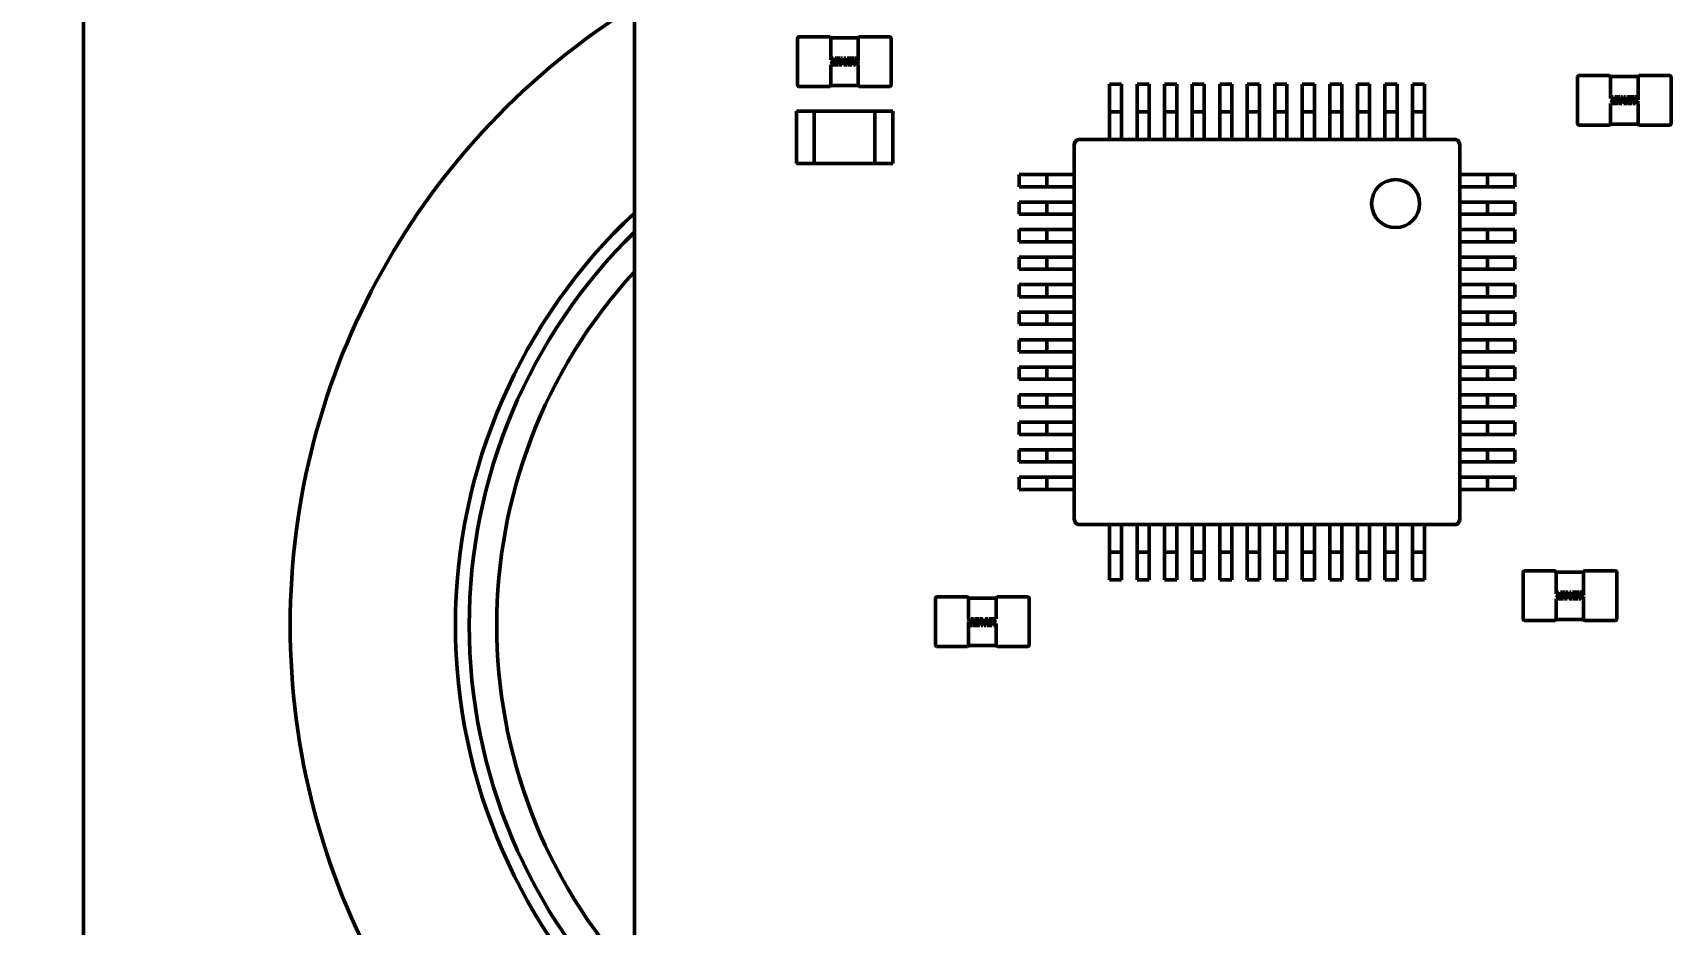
# Model space of a CAD drawing. Header units: millimetres. Extents: x -86 to 841, y -58 to 594.
# Drawn here: x 379.49 to 409.24, y 256.19 to 272.38 of the extents above; entities that cross this region are included whole.
import ezdxf

# ---------------------------------------------------------------- set-up
doc = ezdxf.new("R2010")
doc.units = ezdxf.units.MM
doc.layers.add('Dimension (ISO)', color=7, linetype='Continuous', lineweight=25)
doc.layers.add('Visible (ISO)', color=7, linetype='Continuous', lineweight=50)
doc.styles.add('Note Text (ISO)', font='tahoma.ttf')
doc.dimstyles.new('Default (ISO)', dxfattribs={"dimtxt": 3.5, "dimasz": 2.5, "dimexe": 3.175, "dimexo": 0, "dimgap": 0.762, "dimtad": 1, "dimrnd": 1e-08, "dimtxsty": 'Note Text (ISO)', "dimcen": 0.09, "dimdle": 10, "dimclrd": 256, "dimclre": 256, "dimclrt": 256, "dimadec": 0, "dimazin": 0, "dimtfac": 1.001486, "dimtmove": 0, "dimatfit": 3, "dimfxl": 1, "dimtolj": 1, "dimtzin": 0, "dimlwd": -1, "dimlwe": -1, "dimarcsym": 0})

# ---------------------------------------------------------------- blocks, each defined once
blk = doc.blocks.new('*D15')
at = {"layer": 'Defpoints', "color": 0, "transparency": 16777216}
for p in [(403.259, 321.832), (351.586, 205.621), (382.416, 205.621)]:
    blk.add_point(p, dxfattribs=at)
at = {"layer": 'Dimension (ISO)', "transparency": 16777216}
for p, q in [((403.259, 321.832), (348.411, 321.832)), ((351.586, 319.332), (351.586, 208.121)), ((382.416, 205.621), (348.411, 205.621))]:
    blk.add_line(p, q, dxfattribs=at)
for points in [[(351.169, 319.332), (352.003, 319.332), (351.586, 321.832)], [(351.169, 208.121), (352.003, 208.121), (351.586, 205.621)]]:
    blk.add_solid(points, dxfattribs=at)
at = {"layer": 'Dimension (ISO)', "transparency": 16777216, "insert": (346.381, 257.888), "char_height": 3.5, "attachment_point": 1, "rotation": 90, "style": 'Note Text (ISO)'}
blk.add_mtext('\\A1;116,21', dxfattribs=at)

msp = doc.modelspace()

# ---------------------------------------------------------------- linework, layer by layer
at = {"layer": 'Visible (ISO)'}
for p, q in [((390.416, 230.41), (390.416, 311.621)), ((380.416, 246.621), (380.416, 276.621)), ((393.379, 271.428), (393.379, 272.29)), ((393.398, 272.309), (393.96, 272.309)), ((393.979, 272.29), (394.479, 272.29)), ((393.979, 272.272), (393.979, 272.29)), ((393.979, 271.893), (393.979, 272.272)), ((394.479, 272.272), (394.479, 272.29)), ((394.479, 271.867), (394.479, 272.272)), ((394.498, 272.309), (395.06, 272.309)), ((395.079, 272.29), (395.079, 271.428)), ((393.988, 271.925), (393.978, 271.89)), ((394.023, 271.925), (393.988, 271.925)), ((393.995, 271.828), (394.023, 271.925)), ((394.058, 271.925), (394.051, 271.902)), ((394.051, 271.902), (394.108, 271.902)), ((394.148, 271.925), (394.058, 271.925)), ((394.108, 271.902), (394.099, 271.872)), ((394.114, 271.804), (394.148, 271.925)), ((394.163, 271.925), (394.128, 271.804)), ((394.219, 271.925), (394.163, 271.817)), ((394.163, 271.817), (394.194, 271.925)), ((394.194, 271.925), (394.163, 271.925)), ((394.181, 271.804), (394.224, 271.89)), ((394.251, 271.925), (394.219, 271.925)), ((394.224, 271.89), (394.219, 271.804)), ((394.276, 271.925), (394.245, 271.818)), ((394.245, 271.818), (394.251, 271.925)), ((394.27, 271.804), (394.298, 271.902)), ((394.406, 271.925), (394.276, 271.925)), ((394.298, 271.902), (394.365, 271.902)), ((394.365, 271.902), (394.357, 271.872)), ((394.371, 271.804), (394.406, 271.925)), ((394.456, 271.925), (394.419, 271.925)), ((394.419, 271.925), (394.446, 271.859)), ((394.48, 271.865), (394.456, 271.925)), ((393.978, 271.804), (394.114, 271.804)), ((393.979, 271.447), (393.979, 271.804)), ((394.031, 271.827), (393.995, 271.828)), ((394.086, 271.827), (394.031, 271.827)), ((394.048, 271.872), (394.041, 271.85)), ((394.041, 271.85), (394.093, 271.85)), ((394.099, 271.872), (394.048, 271.872)), ((394.093, 271.85), (394.086, 271.827)), ((394.128, 271.804), (394.181, 271.804)), ((394.219, 271.804), (394.27, 271.804)), ((394.289, 271.827), (394.282, 271.804)), ((394.282, 271.804), (394.371, 271.804)), ((394.344, 271.827), (394.289, 271.827)), ((394.305, 271.872), (394.299, 271.85)), ((394.299, 271.85), (394.35, 271.85)), ((394.357, 271.872), (394.305, 271.872)), ((394.35, 271.85), (394.344, 271.827)), ((394.446, 271.859), (394.39, 271.804)), ((394.39, 271.804), (394.43, 271.804)), ((394.43, 271.804), (394.48, 271.854)), ((394.48, 271.852), (394.466, 271.804)), ((394.466, 271.804), (394.48, 271.804)), ((394.479, 271.849), (394.479, 271.854)), ((394.479, 271.447), (394.479, 271.804)), ((407.538, 270.724), (407.538, 271.587)), ((407.557, 271.606), (408.119, 271.606)), ((408.138, 271.587), (408.638, 271.587)), ((408.138, 271.568), (408.138, 271.587)), ((408.638, 271.568), (408.638, 271.587)), ((408.657, 271.606), (409.219, 271.606)), ((409.238, 271.587), (409.238, 270.724)), ((393.96, 271.409), (393.398, 271.409)), ((393.979, 271.428), (393.979, 271.447)), ((394.479, 271.428), (393.979, 271.428)), ((394.479, 271.428), (394.479, 271.447)), ((395.06, 271.409), (394.498, 271.409)), ((399.261, 271.448), (399.041, 271.448)), ((399.041, 271.048), (399.041, 271.448)), ((399.261, 271.048), (399.261, 271.448)), ((399.761, 271.448), (399.541, 271.448)), ((399.541, 271.048), (399.541, 271.448)), ((399.761, 271.048), (399.761, 271.448)), ((400.261, 271.448), (400.041, 271.448)), ((400.041, 271.048), (400.041, 271.448)), ((400.261, 271.048), (400.261, 271.448)), ((400.761, 271.448), (400.541, 271.448)), ((400.541, 271.048), (400.541, 271.448)), ((400.761, 271.048), (400.761, 271.448)), ((401.261, 271.448), (401.041, 271.448)), ((401.041, 271.048), (401.041, 271.448)), ((401.261, 271.048), (401.261, 271.448)), ((401.761, 271.448), (401.541, 271.448)), ((401.541, 271.048), (401.541, 271.448)), ((401.761, 271.048), (401.761, 271.448)), ((402.261, 271.448), (402.041, 271.448)), ((402.041, 271.048), (402.041, 271.448)), ((402.261, 271.048), (402.261, 271.448)), ((402.761, 271.448), (402.541, 271.448)), ((402.541, 271.048), (402.541, 271.448)), ((402.761, 271.048), (402.761, 271.448)), ((403.261, 271.448), (403.041, 271.448)), ((403.041, 271.048), (403.041, 271.448)), ((403.261, 271.048), (403.261, 271.448)), ((403.761, 271.448), (403.541, 271.448)), ((403.541, 271.048), (403.541, 271.448)), ((403.761, 271.048), (403.761, 271.448)), ((404.261, 271.448), (404.041, 271.448)), ((404.041, 271.048), (404.041, 271.448)), ((404.261, 271.048), (404.261, 271.448)), ((404.761, 271.448), (404.541, 271.448)), ((404.541, 271.048), (404.541, 271.448)), ((404.761, 271.048), (404.761, 271.448)), ((408.138, 271.189), (408.138, 271.568)), ((408.638, 271.163), (408.638, 271.568)), ((399.041, 270.948), (399.041, 271.048)), ((399.261, 270.948), (399.261, 271.048)), ((399.541, 270.948), (399.541, 271.048)), ((399.761, 270.948), (399.761, 271.048)), ((400.041, 270.948), (400.041, 271.048)), ((400.261, 270.948), (400.261, 271.048)), ((400.541, 270.948), (400.541, 271.048)), ((400.761, 270.948), (400.761, 271.048)), ((401.041, 270.948), (401.041, 271.048)), ((401.261, 270.948), (401.261, 271.048)), ((401.541, 270.948), (401.541, 271.048)), ((401.761, 270.948), (401.761, 271.048)), ((402.041, 270.948), (402.041, 271.048)), ((402.261, 270.948), (402.261, 271.048)), ((402.541, 270.948), (402.541, 271.048)), ((402.761, 270.948), (402.761, 271.048)), ((403.041, 270.948), (403.041, 271.048)), ((403.261, 270.948), (403.261, 271.048)), ((403.541, 270.948), (403.541, 271.048)), ((403.761, 270.948), (403.761, 271.048)), ((404.041, 270.948), (404.041, 271.048)), ((404.261, 270.948), (404.261, 271.048)), ((404.541, 270.948), (404.541, 271.048)), ((404.761, 270.948), (404.761, 271.048)), ((408.147, 271.221), (408.138, 271.187)), ((408.138, 270.743), (408.138, 271.101)), ((408.138, 271.101), (408.273, 271.101)), ((408.182, 271.221), (408.147, 271.221)), ((408.154, 271.124), (408.182, 271.221)), ((408.19, 271.124), (408.154, 271.124)), ((408.245, 271.124), (408.19, 271.124)), ((408.207, 271.168), (408.2, 271.146)), ((408.2, 271.146), (408.252, 271.146)), ((408.258, 271.168), (408.207, 271.168)), ((408.217, 271.221), (408.21, 271.198)), ((408.21, 271.198), (408.267, 271.198)), ((408.308, 271.221), (408.217, 271.221)), ((408.252, 271.146), (408.245, 271.124)), ((408.267, 271.198), (408.258, 271.168)), ((408.273, 271.101), (408.308, 271.221)), ((408.322, 271.221), (408.288, 271.101)), ((408.288, 271.101), (408.34, 271.101)), ((408.379, 271.221), (408.322, 271.114)), ((408.322, 271.114), (408.353, 271.221)), ((408.353, 271.221), (408.322, 271.221)), ((408.34, 271.101), (408.383, 271.187)), ((408.383, 271.187), (408.378, 271.101)), ((408.378, 271.101), (408.43, 271.101)), ((408.411, 271.221), (408.379, 271.221)), ((408.435, 271.221), (408.405, 271.114)), ((408.405, 271.114), (408.411, 271.221)), ((408.43, 271.101), (408.458, 271.198)), ((408.565, 271.221), (408.435, 271.221)), ((408.448, 271.124), (408.442, 271.101)), ((408.442, 271.101), (408.53, 271.101)), ((408.503, 271.124), (408.448, 271.124)), ((408.458, 271.198), (408.524, 271.198)), ((408.464, 271.168), (408.458, 271.146)), ((408.458, 271.146), (408.509, 271.146)), ((408.516, 271.168), (408.464, 271.168)), ((408.509, 271.146), (408.503, 271.124)), ((408.524, 271.198), (408.516, 271.168)), ((408.53, 271.101), (408.565, 271.221)), ((408.606, 271.156), (408.549, 271.101)), ((408.549, 271.101), (408.589, 271.101)), ((408.615, 271.221), (408.578, 271.221)), ((408.578, 271.221), (408.606, 271.156)), ((408.589, 271.101), (408.639, 271.151)), ((408.639, 271.162), (408.615, 271.221)), ((408.639, 271.148), (408.625, 271.101)), ((408.625, 271.101), (408.639, 271.101)), ((408.638, 271.146), (408.638, 271.15)), ((408.638, 270.743), (408.638, 271.101)), ((393.355, 270.008), (393.355, 270.957)), ((393.355, 270.957), (393.679, 270.957)), ((393.679, 270.957), (393.679, 270.008)), ((393.68, 270.008), (393.68, 270.957)), ((393.68, 270.957), (394.779, 270.957)), ((394.779, 270.957), (394.779, 270.008)), ((394.78, 270.008), (394.78, 270.957)), ((394.78, 270.957), (395.104, 270.957)), ((395.104, 270.957), (395.104, 270.008)), ((399.261, 270.948), (399.041, 270.948)), ((399.041, 270.948), (399.041, 270.748)), ((399.041, 270.448), (399.041, 270.748)), ((399.261, 270.948), (399.261, 270.748)), ((399.261, 270.448), (399.261, 270.748)), ((399.761, 270.948), (399.541, 270.948)), ((399.541, 270.948), (399.541, 270.748)), ((399.541, 270.448), (399.541, 270.748)), ((399.761, 270.948), (399.761, 270.748)), ((399.761, 270.448), (399.761, 270.748)), ((400.261, 270.948), (400.041, 270.948)), ((400.041, 270.948), (400.041, 270.748)), ((400.041, 270.448), (400.041, 270.748)), ((400.261, 270.948), (400.261, 270.748)), ((400.261, 270.448), (400.261, 270.748)), ((400.761, 270.948), (400.541, 270.948)), ((400.541, 270.948), (400.541, 270.748)), ((400.541, 270.448), (400.541, 270.748)), ((400.761, 270.948), (400.761, 270.748)), ((400.761, 270.448), (400.761, 270.748)), ((401.261, 270.948), (401.041, 270.948)), ((401.041, 270.948), (401.041, 270.748)), ((401.041, 270.448), (401.041, 270.748)), ((401.261, 270.948), (401.261, 270.748)), ((401.261, 270.448), (401.261, 270.748)), ((401.761, 270.948), (401.541, 270.948)), ((401.541, 270.948), (401.541, 270.748)), ((401.541, 270.448), (401.541, 270.748)), ((401.761, 270.948), (401.761, 270.748)), ((401.761, 270.448), (401.761, 270.748)), ((402.261, 270.948), (402.041, 270.948)), ((402.041, 270.948), (402.041, 270.748)), ((402.041, 270.448), (402.041, 270.748)), ((402.261, 270.948), (402.261, 270.748)), ((402.261, 270.448), (402.261, 270.748)), ((402.761, 270.948), (402.541, 270.948)), ((402.541, 270.948), (402.541, 270.748)), ((402.541, 270.448), (402.541, 270.748)), ((402.761, 270.948), (402.761, 270.748)), ((402.761, 270.448), (402.761, 270.748)), ((403.261, 270.948), (403.041, 270.948)), ((403.041, 270.948), (403.041, 270.748)), ((403.041, 270.448), (403.041, 270.748)), ((403.261, 270.948), (403.261, 270.748)), ((403.261, 270.448), (403.261, 270.748)), ((403.761, 270.948), (403.541, 270.948)), ((403.541, 270.948), (403.541, 270.748)), ((403.541, 270.448), (403.541, 270.748)), ((403.761, 270.948), (403.761, 270.748)), ((403.761, 270.448), (403.761, 270.748)), ((404.261, 270.948), (404.041, 270.948)), ((404.041, 270.948), (404.041, 270.748)), ((404.041, 270.448), (404.041, 270.748)), ((404.261, 270.948), (404.261, 270.748)), ((404.261, 270.448), (404.261, 270.748)), ((404.761, 270.948), (404.541, 270.948)), ((404.541, 270.948), (404.541, 270.748)), ((404.541, 270.448), (404.541, 270.748)), ((404.761, 270.948), (404.761, 270.748)), ((404.761, 270.448), (404.761, 270.748)), ((408.119, 270.706), (407.557, 270.706)), ((408.138, 270.724), (408.138, 270.743)), ((408.638, 270.724), (408.138, 270.724)), ((408.638, 270.724), (408.638, 270.743)), ((409.219, 270.706), (408.657, 270.706)), ((398.501, 270.448), (399.041, 270.448)), ((399.261, 270.448), (399.041, 270.448)), ((399.261, 270.448), (399.541, 270.448)), ((399.761, 270.448), (399.541, 270.448)), ((399.761, 270.448), (400.041, 270.448)), ((400.261, 270.448), (400.041, 270.448)), ((400.261, 270.448), (400.541, 270.448)), ((400.761, 270.448), (400.541, 270.448)), ((400.761, 270.448), (401.041, 270.448)), ((401.261, 270.448), (401.041, 270.448)), ((401.261, 270.448), (401.541, 270.448)), ((401.761, 270.448), (401.541, 270.448)), ((401.761, 270.448), (402.041, 270.448)), ((402.261, 270.448), (402.041, 270.448)), ((402.261, 270.448), (402.541, 270.448)), ((402.761, 270.448), (402.541, 270.448)), ((402.761, 270.448), (403.041, 270.448)), ((403.261, 270.448), (403.041, 270.448)), ((403.261, 270.448), (403.541, 270.448)), ((403.761, 270.448), (403.541, 270.448)), ((403.761, 270.448), (404.041, 270.448)), ((404.261, 270.448), (404.041, 270.448)), ((404.261, 270.448), (404.541, 270.448)), ((404.761, 270.448), (404.541, 270.448)), ((404.761, 270.448), (405.301, 270.448)), ((398.401, 270.348), (398.401, 269.808)), ((405.401, 270.348), (405.401, 269.808)), ((393.679, 270.008), (393.355, 270.008)), ((394.779, 270.008), (393.68, 270.008)), ((395.104, 270.008), (394.78, 270.008)), ((397.801, 269.808), (397.401, 269.808)), ((397.401, 269.808), (397.401, 269.588)), ((397.901, 269.808), (397.801, 269.808)), ((397.901, 269.808), (398.101, 269.808)), ((397.901, 269.808), (397.901, 269.588)), ((398.401, 269.808), (398.101, 269.808)), ((398.401, 269.808), (398.401, 269.588)), ((405.401, 269.588), (405.401, 269.808)), ((405.401, 269.808), (405.701, 269.808)), ((405.901, 269.808), (405.701, 269.808)), ((405.901, 269.588), (405.901, 269.808)), ((405.901, 269.808), (406.001, 269.808)), ((406.001, 269.808), (406.401, 269.808)), ((406.401, 269.588), (406.401, 269.808)), ((397.801, 269.588), (397.401, 269.588)), ((397.901, 269.588), (397.801, 269.588)), ((397.901, 269.588), (398.101, 269.588)), ((398.401, 269.588), (398.101, 269.588)), ((398.401, 269.588), (398.401, 269.308)), ((405.401, 269.588), (405.401, 269.308)), ((405.401, 269.588), (405.701, 269.588)), ((405.901, 269.588), (405.701, 269.588)), ((405.901, 269.588), (406.001, 269.588)), ((406.001, 269.588), (406.401, 269.588)), ((397.801, 269.308), (397.401, 269.308)), ((397.401, 269.308), (397.401, 269.088)), ((397.901, 269.308), (397.801, 269.308)), ((397.901, 269.308), (398.101, 269.308)), ((397.901, 269.308), (397.901, 269.088)), ((398.401, 269.308), (398.101, 269.308)), ((398.401, 269.308), (398.401, 269.088)), ((405.401, 269.088), (405.401, 269.308)), ((405.401, 269.308), (405.701, 269.308)), ((405.901, 269.308), (405.701, 269.308)), ((405.901, 269.088), (405.901, 269.308)), ((405.901, 269.308), (406.001, 269.308)), ((406.001, 269.308), (406.401, 269.308)), ((406.401, 269.088), (406.401, 269.308)), ((397.801, 269.088), (397.401, 269.088)), ((397.901, 269.088), (397.801, 269.088)), ((397.901, 269.088), (398.101, 269.088)), ((398.401, 269.088), (398.101, 269.088)), ((398.401, 269.088), (398.401, 268.808)), ((405.401, 269.088), (405.401, 268.808)), ((405.401, 269.088), (405.701, 269.088)), ((405.901, 269.088), (405.701, 269.088)), ((405.901, 269.088), (406.001, 269.088)), ((406.001, 269.088), (406.401, 269.088)), ((397.801, 268.808), (397.401, 268.808)), ((397.401, 268.808), (397.401, 268.588)), ((397.901, 268.808), (397.801, 268.808)), ((397.901, 268.808), (398.101, 268.808)), ((397.901, 268.808), (397.901, 268.588)), ((398.401, 268.808), (398.101, 268.808)), ((398.401, 268.808), (398.401, 268.588)), ((405.401, 268.588), (405.401, 268.808)), ((405.401, 268.808), (405.701, 268.808)), ((405.901, 268.808), (405.701, 268.808)), ((405.901, 268.588), (405.901, 268.808)), ((405.901, 268.808), (406.001, 268.808)), ((406.001, 268.808), (406.401, 268.808)), ((406.401, 268.588), (406.401, 268.808)), ((397.801, 268.588), (397.401, 268.588)), ((397.801, 268.308), (397.401, 268.308)), ((397.401, 268.308), (397.401, 268.088)), ((397.901, 268.588), (397.801, 268.588)), ((397.901, 268.308), (397.801, 268.308)), ((397.901, 268.588), (398.101, 268.588)), ((397.901, 268.308), (398.101, 268.308)), ((397.901, 268.308), (397.901, 268.088)), ((398.401, 268.588), (398.101, 268.588)), ((398.401, 268.308), (398.101, 268.308)), ((398.401, 268.588), (398.401, 268.308)), ((398.401, 268.308), (398.401, 268.088)), ((405.401, 268.588), (405.401, 268.308)), ((405.401, 268.588), (405.701, 268.588)), ((405.401, 268.088), (405.401, 268.308)), ((405.401, 268.308), (405.701, 268.308)), ((405.901, 268.588), (405.701, 268.588)), ((405.901, 268.308), (405.701, 268.308)), ((405.901, 268.588), (406.001, 268.588)), ((405.901, 268.088), (405.901, 268.308)), ((405.901, 268.308), (406.001, 268.308)), ((406.001, 268.588), (406.401, 268.588)), ((406.001, 268.308), (406.401, 268.308)), ((406.401, 268.088), (406.401, 268.308)), ((397.801, 268.088), (397.401, 268.088)), ((397.901, 268.088), (397.801, 268.088)), ((397.901, 268.088), (398.101, 268.088)), ((398.401, 268.088), (398.101, 268.088)), ((398.401, 268.088), (398.401, 267.808)), ((405.401, 268.088), (405.401, 267.808)), ((405.401, 268.088), (405.701, 268.088)), ((405.901, 268.088), (405.701, 268.088)), ((405.901, 268.088), (406.001, 268.088)), ((406.001, 268.088), (406.401, 268.088)), ((397.801, 267.808), (397.401, 267.808)), ((397.401, 267.808), (397.401, 267.588)), ((397.901, 267.808), (397.801, 267.808)), ((397.901, 267.808), (398.101, 267.808)), ((397.901, 267.808), (397.901, 267.588)), ((398.401, 267.808), (398.101, 267.808)), ((398.401, 267.808), (398.401, 267.588)), ((405.401, 267.588), (405.401, 267.808)), ((405.401, 267.808), (405.701, 267.808)), ((405.901, 267.808), (405.701, 267.808)), ((405.901, 267.588), (405.901, 267.808)), ((405.901, 267.808), (406.001, 267.808)), ((406.001, 267.808), (406.401, 267.808)), ((406.401, 267.588), (406.401, 267.808)), ((397.801, 267.588), (397.401, 267.588)), ((397.901, 267.588), (397.801, 267.588)), ((397.901, 267.588), (398.101, 267.588)), ((398.401, 267.588), (398.101, 267.588)), ((398.401, 267.588), (398.401, 267.308)), ((405.401, 267.588), (405.401, 267.308)), ((405.401, 267.588), (405.701, 267.588)), ((405.901, 267.588), (405.701, 267.588)), ((405.901, 267.588), (406.001, 267.588)), ((406.001, 267.588), (406.401, 267.588)), ((397.801, 267.308), (397.401, 267.308)), ((397.401, 267.308), (397.401, 267.088)), ((397.901, 267.308), (397.801, 267.308)), ((397.901, 267.308), (398.101, 267.308)), ((397.901, 267.308), (397.901, 267.088)), ((398.401, 267.308), (398.101, 267.308)), ((398.401, 267.308), (398.401, 267.088)), ((405.401, 267.088), (405.401, 267.308)), ((405.401, 267.308), (405.701, 267.308)), ((405.901, 267.308), (405.701, 267.308)), ((405.901, 267.088), (405.901, 267.308)), ((405.901, 267.308), (406.001, 267.308)), ((406.001, 267.308), (406.401, 267.308)), ((406.401, 267.088), (406.401, 267.308)), ((397.801, 267.088), (397.401, 267.088)), ((397.901, 267.088), (397.801, 267.088)), ((397.901, 267.088), (398.101, 267.088)), ((398.401, 267.088), (398.101, 267.088)), ((398.401, 267.088), (398.401, 266.808)), ((405.401, 267.088), (405.401, 266.808)), ((405.401, 267.088), (405.701, 267.088)), ((405.901, 267.088), (405.701, 267.088)), ((405.901, 267.088), (406.001, 267.088)), ((406.001, 267.088), (406.401, 267.088)), ((397.801, 266.808), (397.401, 266.808)), ((397.401, 266.808), (397.401, 266.588)), ((397.801, 266.588), (397.401, 266.588)), ((397.901, 266.808), (397.801, 266.808)), ((397.901, 266.588), (397.801, 266.588)), ((397.901, 266.808), (398.101, 266.808)), ((397.901, 266.808), (397.901, 266.588)), ((397.901, 266.588), (398.101, 266.588)), ((398.401, 266.808), (398.101, 266.808)), ((398.401, 266.588), (398.101, 266.588)), ((398.401, 266.808), (398.401, 266.588)), ((398.401, 266.588), (398.401, 266.308)), ((405.401, 266.588), (405.401, 266.808)), ((405.401, 266.808), (405.701, 266.808)), ((405.401, 266.588), (405.401, 266.308)), ((405.401, 266.588), (405.701, 266.588)), ((405.901, 266.808), (405.701, 266.808)), ((405.901, 266.588), (405.701, 266.588)), ((405.901, 266.588), (405.901, 266.808)), ((405.901, 266.808), (406.001, 266.808)), ((405.901, 266.588), (406.001, 266.588)), ((406.001, 266.808), (406.401, 266.808)), ((406.001, 266.588), (406.401, 266.588)), ((406.401, 266.588), (406.401, 266.808)), ((397.801, 266.308), (397.401, 266.308)), ((397.401, 266.308), (397.401, 266.088)), ((397.901, 266.308), (397.801, 266.308)), ((397.901, 266.308), (398.101, 266.308)), ((397.901, 266.308), (397.901, 266.088)), ((398.401, 266.308), (398.101, 266.308)), ((398.401, 266.308), (398.401, 266.088)), ((405.401, 266.088), (405.401, 266.308)), ((405.401, 266.308), (405.701, 266.308)), ((405.901, 266.308), (405.701, 266.308)), ((405.901, 266.088), (405.901, 266.308)), ((405.901, 266.308), (406.001, 266.308)), ((406.001, 266.308), (406.401, 266.308)), ((406.401, 266.088), (406.401, 266.308)), ((397.801, 266.088), (397.401, 266.088)), ((397.901, 266.088), (397.801, 266.088)), ((397.901, 266.088), (398.101, 266.088)), ((398.401, 266.088), (398.101, 266.088)), ((398.401, 266.088), (398.401, 265.808)), ((405.401, 266.088), (405.401, 265.808)), ((405.401, 266.088), (405.701, 266.088)), ((405.901, 266.088), (405.701, 266.088)), ((405.901, 266.088), (406.001, 266.088)), ((406.001, 266.088), (406.401, 266.088)), ((397.801, 265.808), (397.401, 265.808)), ((397.401, 265.808), (397.401, 265.588)), ((397.901, 265.808), (397.801, 265.808)), ((397.901, 265.808), (398.101, 265.808)), ((397.901, 265.808), (397.901, 265.588)), ((398.401, 265.808), (398.101, 265.808)), ((398.401, 265.808), (398.401, 265.588)), ((405.401, 265.588), (405.401, 265.808)), ((405.401, 265.808), (405.701, 265.808)), ((405.901, 265.808), (405.701, 265.808)), ((405.901, 265.588), (405.901, 265.808)), ((405.901, 265.808), (406.001, 265.808)), ((406.001, 265.808), (406.401, 265.808)), ((406.401, 265.588), (406.401, 265.808)), ((397.801, 265.588), (397.401, 265.588)), ((397.901, 265.588), (397.801, 265.588)), ((397.901, 265.588), (398.101, 265.588)), ((398.401, 265.588), (398.101, 265.588)), ((398.401, 265.588), (398.401, 265.308)), ((405.401, 265.588), (405.401, 265.308)), ((405.401, 265.588), (405.701, 265.588)), ((405.901, 265.588), (405.701, 265.588)), ((405.901, 265.588), (406.001, 265.588)), ((406.001, 265.588), (406.401, 265.588)), ((397.801, 265.308), (397.401, 265.308)), ((397.401, 265.308), (397.401, 265.088)), ((397.801, 265.088), (397.401, 265.088)), ((397.901, 265.308), (397.801, 265.308)), ((397.901, 265.088), (397.801, 265.088)), ((397.901, 265.308), (398.101, 265.308)), ((397.901, 265.308), (397.901, 265.088)), ((397.901, 265.088), (398.101, 265.088)), ((398.401, 265.308), (398.101, 265.308)), ((398.401, 265.088), (398.101, 265.088)), ((398.401, 265.308), (398.401, 265.088)), ((398.401, 265.088), (398.401, 264.808)), ((405.401, 265.088), (405.401, 265.308)), ((405.401, 265.308), (405.701, 265.308)), ((405.401, 265.088), (405.401, 264.808)), ((405.401, 265.088), (405.701, 265.088)), ((405.901, 265.308), (405.701, 265.308)), ((405.901, 265.088), (405.701, 265.088)), ((405.901, 265.088), (405.901, 265.308)), ((405.901, 265.308), (406.001, 265.308)), ((405.901, 265.088), (406.001, 265.088)), ((406.001, 265.308), (406.401, 265.308)), ((406.001, 265.088), (406.401, 265.088)), ((406.401, 265.088), (406.401, 265.308)), ((397.801, 264.808), (397.401, 264.808)), ((397.401, 264.808), (397.401, 264.588)), ((397.901, 264.808), (397.801, 264.808)), ((397.901, 264.808), (398.101, 264.808)), ((397.901, 264.808), (397.901, 264.588)), ((398.401, 264.808), (398.101, 264.808)), ((398.401, 264.808), (398.401, 264.588)), ((405.401, 264.588), (405.401, 264.808)), ((405.401, 264.808), (405.701, 264.808)), ((405.901, 264.808), (405.701, 264.808)), ((405.901, 264.588), (405.901, 264.808)), ((405.901, 264.808), (406.001, 264.808)), ((406.001, 264.808), (406.401, 264.808)), ((406.401, 264.588), (406.401, 264.808)), ((397.801, 264.588), (397.401, 264.588)), ((397.901, 264.588), (397.801, 264.588)), ((397.901, 264.588), (398.101, 264.588)), ((398.401, 264.588), (398.101, 264.588)), ((398.401, 264.588), (398.401, 264.308)), ((405.401, 264.588), (405.401, 264.308)), ((405.401, 264.588), (405.701, 264.588)), ((405.901, 264.588), (405.701, 264.588)), ((405.901, 264.588), (406.001, 264.588)), ((406.001, 264.588), (406.401, 264.588)), ((397.801, 264.308), (397.401, 264.308)), ((397.401, 264.308), (397.401, 264.088)), ((397.901, 264.308), (397.801, 264.308)), ((397.901, 264.308), (398.101, 264.308)), ((397.901, 264.308), (397.901, 264.088)), ((398.401, 264.308), (398.101, 264.308)), ((398.401, 264.308), (398.401, 264.088)), ((405.401, 264.088), (405.401, 264.308)), ((405.401, 264.308), (405.701, 264.308)), ((405.901, 264.308), (405.701, 264.308)), ((405.901, 264.088), (405.901, 264.308)), ((405.901, 264.308), (406.001, 264.308)), ((406.001, 264.308), (406.401, 264.308)), ((406.401, 264.088), (406.401, 264.308)), ((397.801, 264.088), (397.401, 264.088)), ((397.901, 264.088), (397.801, 264.088)), ((397.901, 264.088), (398.101, 264.088)), ((398.401, 264.088), (398.101, 264.088)), ((398.401, 264.088), (398.401, 263.548)), ((405.401, 264.088), (405.401, 263.548)), ((405.401, 264.088), (405.701, 264.088)), ((405.901, 264.088), (405.701, 264.088)), ((405.901, 264.088), (406.001, 264.088)), ((406.001, 264.088), (406.401, 264.088)), ((398.501, 263.448), (399.041, 263.448)), ((399.041, 263.448), (399.261, 263.448)), ((399.041, 263.448), (399.041, 263.148)), ((399.261, 263.448), (399.541, 263.448)), ((399.261, 263.448), (399.261, 263.148)), ((399.541, 263.448), (399.761, 263.448)), ((399.541, 263.448), (399.541, 263.148)), ((399.761, 263.448), (400.041, 263.448)), ((399.761, 263.448), (399.761, 263.148)), ((400.041, 263.448), (400.261, 263.448)), ((400.041, 263.448), (400.041, 263.148)), ((400.261, 263.448), (400.541, 263.448)), ((400.261, 263.448), (400.261, 263.148)), ((400.541, 263.448), (400.761, 263.448)), ((400.541, 263.448), (400.541, 263.148)), ((400.761, 263.448), (401.041, 263.448)), ((400.761, 263.448), (400.761, 263.148)), ((401.041, 263.448), (401.261, 263.448)), ((401.041, 263.448), (401.041, 263.148)), ((401.261, 263.448), (401.541, 263.448)), ((401.261, 263.448), (401.261, 263.148)), ((401.541, 263.448), (401.761, 263.448)), ((401.541, 263.448), (401.541, 263.148)), ((401.761, 263.448), (402.041, 263.448)), ((401.761, 263.448), (401.761, 263.148)), ((402.041, 263.448), (402.261, 263.448)), ((402.041, 263.448), (402.041, 263.148)), ((402.261, 263.448), (402.541, 263.448)), ((402.261, 263.448), (402.261, 263.148)), ((402.541, 263.448), (402.761, 263.448)), ((402.541, 263.448), (402.541, 263.148)), ((402.761, 263.448), (403.041, 263.448)), ((402.761, 263.448), (402.761, 263.148)), ((403.041, 263.448), (403.261, 263.448)), ((403.041, 263.448), (403.041, 263.148)), ((403.261, 263.448), (403.541, 263.448)), ((403.261, 263.448), (403.261, 263.148)), ((403.541, 263.448), (403.761, 263.448)), ((403.541, 263.448), (403.541, 263.148)), ((403.761, 263.448), (404.041, 263.448)), ((403.761, 263.448), (403.761, 263.148)), ((404.041, 263.448), (404.261, 263.448)), ((404.041, 263.448), (404.041, 263.148)), ((404.261, 263.448), (404.541, 263.448)), ((404.261, 263.448), (404.261, 263.148)), ((404.541, 263.448), (404.761, 263.448)), ((404.541, 263.448), (404.541, 263.148)), ((404.761, 263.448), (405.301, 263.448)), ((404.761, 263.448), (404.761, 263.148)), ((399.041, 262.948), (399.041, 263.148)), ((399.261, 262.948), (399.261, 263.148)), ((399.541, 262.948), (399.541, 263.148)), ((399.761, 262.948), (399.761, 263.148)), ((400.041, 262.948), (400.041, 263.148)), ((400.261, 262.948), (400.261, 263.148)), ((400.541, 262.948), (400.541, 263.148)), ((400.761, 262.948), (400.761, 263.148)), ((401.041, 262.948), (401.041, 263.148)), ((401.261, 262.948), (401.261, 263.148)), ((401.541, 262.948), (401.541, 263.148)), ((401.761, 262.948), (401.761, 263.148)), ((402.041, 262.948), (402.041, 263.148)), ((402.261, 262.948), (402.261, 263.148)), ((402.541, 262.948), (402.541, 263.148)), ((402.761, 262.948), (402.761, 263.148)), ((403.041, 262.948), (403.041, 263.148)), ((403.261, 262.948), (403.261, 263.148)), ((403.541, 262.948), (403.541, 263.148)), ((403.761, 262.948), (403.761, 263.148)), ((404.041, 262.948), (404.041, 263.148)), ((404.261, 262.948), (404.261, 263.148)), ((404.541, 262.948), (404.541, 263.148)), ((404.761, 262.948), (404.761, 263.148)), ((399.041, 262.948), (399.041, 262.848)), ((399.041, 262.948), (399.261, 262.948)), ((399.041, 262.848), (399.041, 262.448)), ((399.261, 262.948), (399.261, 262.848)), ((399.261, 262.848), (399.261, 262.448)), ((399.541, 262.948), (399.541, 262.848)), ((399.541, 262.948), (399.761, 262.948)), ((399.541, 262.848), (399.541, 262.448)), ((399.761, 262.948), (399.761, 262.848)), ((399.761, 262.848), (399.761, 262.448)), ((400.041, 262.948), (400.041, 262.848)), ((400.041, 262.948), (400.261, 262.948)), ((400.041, 262.848), (400.041, 262.448)), ((400.261, 262.948), (400.261, 262.848)), ((400.261, 262.848), (400.261, 262.448)), ((400.541, 262.948), (400.541, 262.848)), ((400.541, 262.948), (400.761, 262.948)), ((400.541, 262.848), (400.541, 262.448)), ((400.761, 262.948), (400.761, 262.848)), ((400.761, 262.848), (400.761, 262.448)), ((401.041, 262.948), (401.041, 262.848)), ((401.041, 262.948), (401.261, 262.948)), ((401.041, 262.848), (401.041, 262.448)), ((401.261, 262.948), (401.261, 262.848)), ((401.261, 262.848), (401.261, 262.448)), ((401.541, 262.948), (401.541, 262.848)), ((401.541, 262.948), (401.761, 262.948)), ((401.541, 262.848), (401.541, 262.448)), ((401.761, 262.948), (401.761, 262.848)), ((401.761, 262.848), (401.761, 262.448)), ((402.041, 262.948), (402.041, 262.848)), ((402.041, 262.948), (402.261, 262.948)), ((402.041, 262.848), (402.041, 262.448)), ((402.261, 262.948), (402.261, 262.848)), ((402.261, 262.848), (402.261, 262.448)), ((402.541, 262.948), (402.541, 262.848)), ((402.541, 262.948), (402.761, 262.948)), ((402.541, 262.848), (402.541, 262.448)), ((402.761, 262.948), (402.761, 262.848)), ((402.761, 262.848), (402.761, 262.448)), ((403.041, 262.948), (403.041, 262.848)), ((403.041, 262.948), (403.261, 262.948)), ((403.041, 262.848), (403.041, 262.448)), ((403.261, 262.948), (403.261, 262.848)), ((403.261, 262.848), (403.261, 262.448)), ((403.541, 262.948), (403.541, 262.848)), ((403.541, 262.948), (403.761, 262.948)), ((403.541, 262.848), (403.541, 262.448)), ((403.761, 262.948), (403.761, 262.848)), ((403.761, 262.848), (403.761, 262.448)), ((404.041, 262.948), (404.041, 262.848)), ((404.041, 262.948), (404.261, 262.948)), ((404.041, 262.848), (404.041, 262.448)), ((404.261, 262.948), (404.261, 262.848)), ((404.261, 262.848), (404.261, 262.448)), ((404.541, 262.948), (404.541, 262.848)), ((404.541, 262.948), (404.761, 262.948)), ((404.541, 262.848), (404.541, 262.448)), ((404.761, 262.948), (404.761, 262.848)), ((404.761, 262.848), (404.761, 262.448)), ((399.041, 262.448), (399.261, 262.448)), ((399.541, 262.448), (399.761, 262.448)), ((400.041, 262.448), (400.261, 262.448)), ((400.541, 262.448), (400.761, 262.448)), ((401.041, 262.448), (401.261, 262.448)), ((401.541, 262.448), (401.761, 262.448)), ((402.041, 262.448), (402.261, 262.448)), ((402.541, 262.448), (402.761, 262.448)), ((403.041, 262.448), (403.261, 262.448)), ((403.541, 262.448), (403.761, 262.448)), ((404.041, 262.448), (404.261, 262.448)), ((404.541, 262.448), (404.761, 262.448)), ((406.548, 261.724), (406.548, 262.587)), ((406.567, 262.606), (407.129, 262.606)), ((407.148, 262.587), (407.648, 262.587)), ((407.148, 262.568), (407.148, 262.587)), ((407.148, 262.189), (407.148, 262.568)), ((407.648, 262.568), (407.648, 262.587)), ((407.648, 262.164), (407.648, 262.568)), ((407.667, 262.606), (408.229, 262.606)), ((408.248, 262.587), (408.248, 261.724)), ((395.882, 261.252), (395.882, 262.115)), ((395.901, 262.134), (396.463, 262.134)), ((396.482, 262.115), (396.982, 262.115)), ((396.482, 262.115), (396.482, 262.096)), ((396.482, 262.096), (396.482, 261.738)), ((396.982, 262.115), (396.982, 262.096)), ((396.982, 262.096), (396.982, 261.738)), ((397.001, 262.134), (397.563, 262.134)), ((397.582, 262.115), (397.582, 261.252)), ((407.157, 262.221), (407.148, 262.187)), ((407.148, 261.743), (407.148, 262.101)), ((407.148, 262.101), (407.283, 262.101)), ((407.192, 262.221), (407.157, 262.221)), ((407.164, 262.124), (407.192, 262.221)), ((407.2, 262.124), (407.164, 262.124)), ((407.255, 262.124), (407.2, 262.124)), ((407.217, 262.169), (407.21, 262.146)), ((407.21, 262.146), (407.262, 262.146)), ((407.268, 262.169), (407.217, 262.169)), ((407.227, 262.221), (407.22, 262.198)), ((407.22, 262.198), (407.277, 262.198)), ((407.318, 262.221), (407.227, 262.221)), ((407.262, 262.146), (407.255, 262.124)), ((407.277, 262.198), (407.268, 262.169)), ((407.283, 262.101), (407.318, 262.221)), ((407.332, 262.221), (407.298, 262.101)), ((407.298, 262.101), (407.35, 262.101)), ((407.389, 262.221), (407.332, 262.114)), ((407.332, 262.114), (407.363, 262.221)), ((407.363, 262.221), (407.332, 262.221)), ((407.35, 262.101), (407.393, 262.187)), ((407.393, 262.187), (407.388, 262.101)), ((407.388, 262.101), (407.44, 262.101)), ((407.421, 262.221), (407.389, 262.221)), ((407.445, 262.221), (407.415, 262.114)), ((407.415, 262.114), (407.421, 262.221)), ((407.44, 262.101), (407.468, 262.198)), ((407.575, 262.221), (407.445, 262.221)), ((407.458, 262.124), (407.452, 262.101)), ((407.452, 262.101), (407.54, 262.101)), ((407.513, 262.124), (407.458, 262.124)), ((407.468, 262.198), (407.534, 262.198)), ((407.474, 262.169), (407.468, 262.146)), ((407.468, 262.146), (407.519, 262.146)), ((407.526, 262.169), (407.474, 262.169)), ((407.519, 262.146), (407.513, 262.124)), ((407.534, 262.198), (407.526, 262.169)), ((407.54, 262.101), (407.575, 262.221)), ((407.616, 262.156), (407.559, 262.101)), ((407.559, 262.101), (407.599, 262.101)), ((407.625, 262.221), (407.588, 262.221)), ((407.588, 262.221), (407.616, 262.156)), ((407.599, 262.101), (407.649, 262.151)), ((407.649, 262.162), (407.625, 262.221)), ((407.649, 262.148), (407.635, 262.101)), ((407.635, 262.101), (407.649, 262.101)), ((407.648, 262.146), (407.648, 262.15)), ((407.648, 261.743), (407.648, 262.101)), ((396.531, 261.738), (396.481, 261.688)), ((396.481, 261.691), (396.495, 261.738)), ((396.495, 261.738), (396.481, 261.738)), ((396.481, 261.677), (396.505, 261.618)), ((396.482, 261.694), (396.482, 261.689)), ((396.482, 261.676), (396.482, 261.271)), ((396.505, 261.618), (396.542, 261.618)), ((396.515, 261.683), (396.571, 261.738)), ((396.542, 261.618), (396.515, 261.683)), ((396.571, 261.738), (396.531, 261.738)), ((396.59, 261.738), (396.555, 261.618)), ((396.555, 261.618), (396.685, 261.618)), ((396.679, 261.738), (396.59, 261.738)), ((396.596, 261.641), (396.604, 261.671)), ((396.663, 261.641), (396.596, 261.641)), ((396.604, 261.671), (396.656, 261.671)), ((396.611, 261.693), (396.617, 261.715)), ((396.662, 261.693), (396.611, 261.693)), ((396.617, 261.715), (396.672, 261.715)), ((396.656, 261.671), (396.662, 261.693)), ((396.691, 261.738), (396.663, 261.641)), ((396.672, 261.715), (396.679, 261.738)), ((396.685, 261.618), (396.716, 261.725)), ((396.742, 261.738), (396.691, 261.738)), ((396.716, 261.725), (396.71, 261.618)), ((396.71, 261.618), (396.742, 261.618)), ((396.78, 261.738), (396.737, 261.652)), ((396.737, 261.652), (396.742, 261.738)), ((396.742, 261.618), (396.798, 261.726)), ((396.798, 261.726), (396.767, 261.618)), ((396.767, 261.618), (396.798, 261.618)), ((396.833, 261.738), (396.78, 261.738)), ((396.798, 261.618), (396.833, 261.738)), ((396.847, 261.738), (396.813, 261.618)), ((396.813, 261.618), (396.903, 261.618)), ((396.983, 261.738), (396.847, 261.738)), ((396.853, 261.641), (396.862, 261.671)), ((396.91, 261.641), (396.853, 261.641)), ((396.862, 261.671), (396.913, 261.671)), ((396.868, 261.693), (396.875, 261.715)), ((396.92, 261.693), (396.868, 261.693)), ((396.875, 261.715), (396.93, 261.715)), ((396.903, 261.618), (396.91, 261.641)), ((396.913, 261.671), (396.92, 261.693)), ((396.93, 261.715), (396.966, 261.715)), ((396.966, 261.715), (396.938, 261.618)), ((396.938, 261.618), (396.973, 261.618)), ((396.973, 261.618), (396.983, 261.652)), ((396.982, 261.65), (396.982, 261.271)), ((407.129, 261.706), (406.567, 261.706)), ((407.148, 261.724), (407.148, 261.743)), ((407.648, 261.724), (407.148, 261.724)), ((407.648, 261.724), (407.648, 261.743)), ((408.229, 261.706), (407.667, 261.706)), ((396.463, 261.234), (395.901, 261.234)), ((396.482, 261.271), (396.482, 261.252)), ((396.982, 261.252), (396.482, 261.252)), ((396.982, 261.271), (396.982, 261.252)), ((397.563, 261.234), (397.001, 261.234))]:
    msp.add_line(p, q, dxfattribs=at)
msp.add_circle((404.234, 269.281), 0.437, dxfattribs=at)
for centre, radius, start, end in [((397.416, 261.621), 13.25, 121.8908, 238.1092), ((393.398, 272.29), 0.0187, 90, 180), ((393.96, 272.29), 0.0187, 0, 90), ((394.498, 272.29), 0.0187, 90, 180), ((395.06, 272.29), 0.0187, 0, 90), ((407.557, 271.587), 0.0187, 90, 180), ((408.119, 271.587), 0.0187, 0, 90), ((408.657, 271.587), 0.0187, 90, 180), ((409.219, 271.587), 0.0187, 0, 90), ((393.398, 271.428), 0.0187, 180, 270), ((393.96, 271.428), 0.0187, 270, 0), ((394.498, 271.428), 0.0187, 180, 270), ((395.06, 271.428), 0.0187, 270, 0), ((407.557, 270.724), 0.0187, 180, 270), ((408.119, 270.724), 0.0187, 270, 0), ((408.657, 270.724), 0.0187, 180, 270), ((409.219, 270.724), 0.0187, 270, 0), ((397.416, 261.621), 10.25, 133.0728, 226.9272), ((397.416, 261.621), 10, 134.427, 225.573), ((397.416, 261.621), 9.5, 137.4631, 222.5369), ((406.567, 262.587), 0.0187, 90, 180), ((407.129, 262.587), 0.0187, 0, 90), ((407.667, 262.587), 0.0187, 90, 180), ((408.229, 262.587), 0.0187, 0, 90), ((395.901, 262.115), 0.0187, 90, 180), ((396.463, 262.115), 0.0187, 0, 90), ((397.001, 262.115), 0.0187, 90, 180), ((397.563, 262.115), 0.0187, 0, 90), ((406.567, 261.724), 0.0187, 180, 270), ((407.129, 261.724), 0.0187, 270, 0), ((407.667, 261.724), 0.0187, 180, 270), ((408.229, 261.724), 0.0187, 270, 0), ((395.901, 261.252), 0.0187, 180, 270), ((396.463, 261.252), 0.0187, 270, 0), ((397.001, 261.252), 0.0187, 180, 270), ((397.563, 261.252), 0.0187, 270, 0)]:
    msp.add_arc(centre, radius, start, end, dxfattribs=at)
for points in [[(398.401, 270.348), (398.401, 270.349), (398.401, 270.35), (398.401, 270.353), (398.401, 270.355), (398.401, 270.359), (398.401, 270.361), (398.402, 270.369), (398.404, 270.375), (398.408, 270.389), (398.413, 270.398), (398.424, 270.414), (398.431, 270.421), (398.447, 270.434), (398.456, 270.439), (398.471, 270.444), (398.476, 270.445), (398.484, 270.446), (398.487, 270.447), (398.492, 270.447), (398.494, 270.447), (398.497, 270.447), (398.499, 270.448), (398.501, 270.448)], [(405.301, 270.448), (405.302, 270.448), (405.303, 270.448), (405.306, 270.447), (405.308, 270.447), (405.312, 270.447), (405.314, 270.447), (405.322, 270.446), (405.328, 270.444), (405.342, 270.44), (405.351, 270.436), (405.367, 270.425), (405.374, 270.418), (405.387, 270.401), (405.392, 270.392), (405.397, 270.377), (405.398, 270.372), (405.399, 270.364), (405.4, 270.361), (405.4, 270.356), (405.4, 270.354), (405.401, 270.351), (405.401, 270.349), (405.401, 270.348)], [(398.501, 263.448), (398.499, 263.448), (398.498, 263.448), (398.495, 263.448), (398.493, 263.448), (398.49, 263.448), (398.487, 263.448), (398.479, 263.449), (398.473, 263.451), (398.459, 263.455), (398.45, 263.46), (398.435, 263.471), (398.427, 263.478), (398.415, 263.494), (398.409, 263.503), (398.404, 263.518), (398.403, 263.523), (398.402, 263.531), (398.401, 263.534), (398.401, 263.539), (398.401, 263.541), (398.401, 263.544), (398.401, 263.546), (398.401, 263.548)], [(405.401, 263.548), (405.401, 263.546), (405.401, 263.545), (405.4, 263.542), (405.4, 263.54), (405.4, 263.536), (405.4, 263.534), (405.399, 263.526), (405.397, 263.52), (405.393, 263.506), (405.389, 263.497), (405.378, 263.482), (405.371, 263.474), (405.354, 263.462), (405.345, 263.456), (405.33, 263.451), (405.325, 263.45), (405.317, 263.449), (405.314, 263.448), (405.309, 263.448), (405.307, 263.448), (405.304, 263.448), (405.302, 263.448), (405.301, 263.448)]]:
    msp.add_open_spline(points, degree=3, knots=[0, 0, 0, 0, 0.00040186, 0.00040186, 0.00091637, 0.00091637, 0.00162996, 0.00162996, 0.00336434, 0.00336434, 0.00617374, 0.00617374, 0.00914512, 0.00914512, 0.01233585, 0.01233585, 0.01381815, 0.01381815, 0.01482974, 0.01482974, 0.01534768, 0.01534768, 0.01586478, 0.01586478, 0.01586478, 0.01586478], dxfattribs=at)
for points in [[(398.401, 270.348), (398.402, 270.399), (398.449, 270.446), (398.501, 270.447)], [(405.301, 270.447), (405.352, 270.446), (405.399, 270.399), (405.4, 270.348)], [(398.401, 263.548), (398.402, 263.496), (398.449, 263.449), (398.501, 263.448)], [(405.301, 263.448), (405.352, 263.449), (405.399, 263.496), (405.4, 263.548)]]:
    msp.add_open_spline(points, degree=3, dxfattribs=at)

# ---------------------------------------------------------------- dimensions: what is measured, and where the dimension line sits
at = {"layer": 'Dimension (ISO)'}
dim = msp.add_linear_dim(base=(351.586, 205.621), p1=(403.259, 321.832), p2=(382.416, 205.621), angle=270, dimstyle='Default (ISO)', override={"dimgap": 0.762, "dimdec": 2, "dimtol": 0, "dimlim": 0, "dimtp": 0, "dimtm": 0, "dimtdec": 2, "dimtofl": 0, "dimatfit": 1}, dxfattribs=at)
dim.commit()
dim.dimension.update_dxf_attribs({"geometry": '*D15', "text_midpoint": (351.586, 264.726), "dimtype": 160})

doc.saveas('drawing.dxf')
